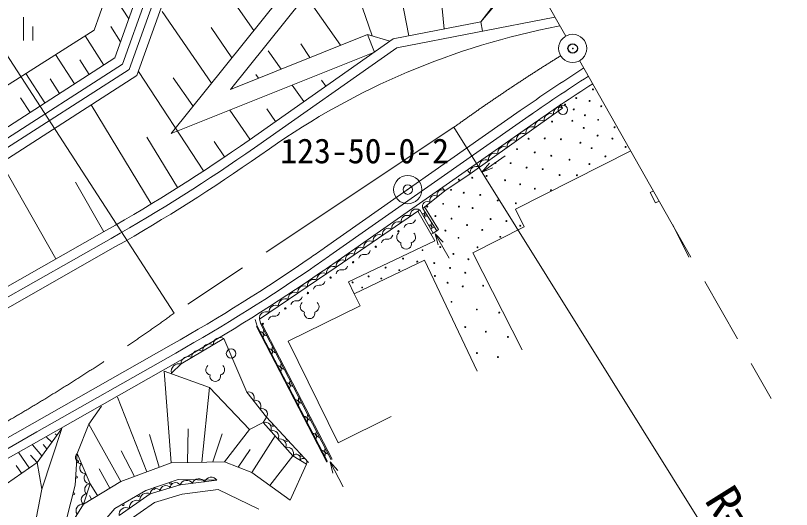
# Model space of a CAD drawing. Units: millimetres, scale not verified. Extents: x 40000 to 680000, y 20000 to 380000.
# Drawn here: x 499018 to 540288, y 267454 to 293708 of the extents above; entities that cross this region are included whole.
import ezdxf
from ezdxf.enums import TextEntityAlignment as Align

# ---------------------------------------------------------------- set-up
doc = ezdxf.new("R2010")
doc.units = ezdxf.units.MM
doc.header["$LTSCALE"] = 1000
doc.header["$PDMODE"] = 32
doc.header["$PDSIZE"] = 500
doc.linetypes.add('CHAIN', pattern=[18.5, 12, -1.5, 3.5, -1.5])
doc.linetypes.add('DASHED', pattern=[7.5, 6, -1.5])
for name, color, linetype, lineweight in [('M-BGD', 7, 'Continuous', 13), ('M-BGD-EXST', 7, 'Continuous', 13), ('M-BMK', 2, 'CHAIN', 13), ('M-BMK-SRVR', 3, 'Continuous', 13), ('M-STR-HTXT', 7, 'Continuous', 13), ('M-STR-STRC', 7, 'Continuous', 13)]:
    doc.layers.add(name, color=color, linetype=linetype, lineweight=lineweight)
doc.layers.add('M-OTRS', color=6, linetype='Continuous')
doc.styles.add('ＭＳ ゴシック', font='')
doc.styles.get('ＭＳ ゴシック').set_extended_font_data('MS Gothic')

msp = doc.modelspace()

# ---------------------------------------------------------------- linework, layer by layer
at = {"layer": 'M-BGD'}
for p, q in [((503193, 292936), (504813, 297456)), ((507302, 287437), (515338, 297471)), ((519929, 292625), (519069, 297072)), ((510459, 289780), (515935, 296618)), ((511692, 292919), (509355, 296254)), ((525794, 296027), (523764, 293366)), ((505046, 293536), (503995, 295173)), ((504299, 291451), (505631, 295166)), ((504713, 291122), (506051, 294857)), ((517981, 292626), (517280, 294699)), ((521821, 292991), (521634, 294892)), ((523764, 293366), (525204, 295077)), ((505060, 290846), (506392, 294563)), ((505473, 290517), (506854, 294370)), ((516310, 292124), (514623, 294531)), ((509441, 290109), (506816, 293930)), ((519306, 291995), (527709, 293620)), ((504605, 292304), (504079, 293123)), ((510527, 291465), (509431, 293072)), ((519106, 292466), (523764, 293366)), ((519106, 292466), (523764, 293366)), ((523764, 293366), (523859, 292875)), ((527969, 293161), (527882, 293144)), ((503193, 292936), (489792, 284421)), ((503715, 291076), (502716, 292633)), ((510459, 289780), (517741, 292697)), ((518113, 291769), (517741, 292697)), ((518932, 292343), (517741, 292697)), ((511437, 287090), (519106, 292466)), ((511437, 287090), (519106, 292466)), ((514680, 291471), (514200, 292203)), ((511724, 286680), (519306, 291995)), ((513140, 290854), (512458, 291827)), ((490623, 282665), (504299, 291451)), ((502151, 290071), (501146, 291635)), ((507302, 287437), (518113, 291769)), ((490893, 282245), (504713, 291122)), ((502933, 290574), (502432, 291354)), ((491120, 281891), (505060, 290846)), ((500579, 289061), (499569, 290633)), ((509019, 285451), (505552, 290737)), ((511937, 290372), (511798, 290582)), ((491390, 281470), (505473, 290517)), ((501365, 289566), (500861, 290350)), ((508457, 288910), (507398, 290401)), ((515527, 289957), (515293, 290270)), ((514348, 289130), (513729, 290013)), ((529428, 289897), (529727, 290064)), ((499789, 288554), (499283, 289342)), ((506234, 283693), (503041, 288955)), ((528118, 288776), (527988, 288990)), ((511486, 287132), (510418, 288686)), ((512837, 288072), (512386, 288751)), ((526526, 288507), (526154, 288247)), ((527637, 288448), (528118, 288776)), ((515741, 280948), (526154, 288247)), ((523199, 285292), (527637, 288448)), ((516005, 280572), (526418, 287870)), ((507635, 284560), (506001, 287234)), ((510134, 286193), (509577, 287005)), ((531737, 286522), (525605, 283415)), ((523828, 285389), (525056, 286250)), ((501162, 280769), (498274, 285861)), ((523828, 285389), (524233, 285856)), ((523828, 285389), (524405, 285610)), ((521854, 284392), (523199, 285292)), ((523046, 285506), (523199, 285292)), ((503708, 282214), (502209, 284856)), ((520683, 283459), (521854, 284392)), ((521712, 284571), (521854, 284392)), ((532944, 284395), (532772, 284308)), ((532772, 284308), (533054, 283744)), ((521523, 282334), (520777, 283534)), ((533057, 283746), (533255, 283846)), ((516074, 280325), (520514, 283372)), ((520415, 283304), (521325, 281740)), ((520514, 283372), (521226, 282149)), ((521421, 282271), (520683, 283459)), ((525605, 283415), (526080, 282479)), ((496457, 278100), (503850, 282294)), ((521523, 282334), (521421, 282271)), ((526080, 282479), (523339, 281090)), ((534826, 280869), (533970, 282586)), ((521122, 282089), (521226, 282149)), ((521226, 282149), (521421, 282271)), ((521331, 282111), (521763, 281669)), ((521331, 282111), (521504, 281518)), ((521331, 282111), (522088, 280817)), ((496704, 277665), (504097, 281859)), ((516734, 279558), (521325, 281740)), ((523340, 281088), (525966, 275934)), ((520776, 280697), (517037, 278920)), ((523579, 274800), (520776, 280697)), ((511996, 277569), (516074, 280325)), ((516734, 279558), (517037, 278921)), ((517037, 278920), (517343, 278277)), ((513528, 276408), (517343, 278277)), ((511771, 277554), (511876, 277195)), ((511996, 277569), (512071, 277297)), ((511832, 277172), (511876, 277195)), ((511832, 277172), (515568, 269974)), ((511876, 277195), (515613, 269997)), ((512071, 277297), (512116, 277320)), ((512071, 277297), (515808, 270098)), ((512116, 277320), (515852, 270121)), ((510105, 276540), (507826, 275192)), ((513528, 276408), (516176, 271002)), ((500158, 271576), (507551, 275771)), ((500385, 271177), (507778, 275371)), ((507826, 275192), (507310, 274692)), ((506924, 274811), (507293, 269941)), ((508932, 269970), (509333, 273946)), ((511314, 273694), (512374, 272360)), ((506005, 269462), (504449, 273424)), ((516176, 271002), (519005, 272388)), ((504628, 268949), (502918, 271981)), ((512196, 272077), (512374, 272360)), ((512196, 272077), (513772, 270299)), ((514596, 269947), (512374, 272360)), ((497705, 270184), (500158, 271576)), ((500161, 269952), (501479, 271765)), ((508165, 269957), (508193, 271738)), ((511459, 271704), (510137, 269991)), ((497932, 269784), (500385, 271177)), ((500952, 271040), (500666, 271305)), ((501215, 271402), (501126, 271467)), ((506149, 271444), (506660, 269706)), ((510010, 271471), (509511, 269980)), ((511595, 269414), (512824, 271368)), ((500425, 270314), (499927, 270886)), ((500483, 270904), (500688, 270677)), ((499752, 269668), (499194, 270473)), ((499813, 270348), (500161, 269952)), ((502306, 270427), (502192, 268752)), ((502306, 270427), (502992, 268817)), ((505338, 269214), (504630, 270566)), ((510855, 269707), (511496, 270643)), ((500161, 269952), (500421, 268537)), ((504628, 268949), (507293, 269941)), ((507293, 269941), (510137, 269991)), ((510137, 269991), (511595, 269414)), ((513772, 270299), (512546, 268727)), ((514492, 269859), (513772, 270299)), ((515746, 269986), (515889, 269384)), ((515746, 269986), (516436, 268654)), ((515746, 269986), (516155, 269522)), ((499057, 269794), (499342, 269384)), ((503463, 269623), (504040, 268593)), ((514492, 269859), (513624, 267948)), ((511595, 269414), (513624, 267948)), ((501725, 266937), (502192, 268752)), ((502633, 267741), (504628, 268949)), ((502633, 267741), (502992, 268817)), ((502992, 268817), (503375, 268190)), ((505950, 268469), (507667, 269039)), ((506185, 268289), (507774, 268758)), ((509730, 269013), (507667, 269039)), ((507774, 268758), (509730, 269013)), ((500421, 268537), (499680, 264810)), ((504304, 267510), (505950, 268469)), ((504523, 267128), (506185, 268289)), ((503057, 267998), (502951, 268194)), ((501267, 265571), (502633, 267741)), ((501989, 264816), (504304, 267510))]:
    msp.add_line(p, q, dxfattribs=at)
at = {"layer": 'M-BGD', "linetype": 'DASHED'}
for p, q in [((510105, 276540), (511314, 273694)), ((509333, 273946), (506924, 274811)), ((511459, 271704), (509333, 273946)), ((503596, 272953), (502918, 271981)), ((502306, 270427), (502918, 271981)), ((511459, 271704), (512196, 272077)), ((501479, 271765), (500421, 268537)), ((509794, 268517), (511963, 267471))]:
    msp.add_line(p, q, dxfattribs=at)
at = {"layer": 'M-BGD'}
msp.add_lwpolyline([(500161, 269952), (497704, 268247), (495837, 266919)], dxfattribs=at)
at = {"layer": 'M-BGD', "linetype": 'DASHED'}
msp.add_lwpolyline([(499755, 256397), (501911, 262230), (503333, 264526), (504883, 266769), (506405, 267832), (507878, 268268), (509794, 268517)], dxfattribs=at)
at = {"layer": 'M-BGD'}
for centre, radius in [((529730, 289780), 25), ((528843, 289322), 25), ((528248, 288979), 25), ((529549, 289166), 25), ((530173, 288884), 25), ((528706, 288715), 25), ((527556, 288068), 25), ((528633, 288117), 25), ((529306, 288409), 25), ((530007, 288163), 25), ((529238, 287736), 25), ((530884, 287768), 25), ((529977, 287327), 25), ((526307, 287163), 25), ((527163, 287178), 25), ((528024, 287130), 25), ((529062, 286950), 25), ((530762, 287170), 25), ((525697, 286604), 25), ((526630, 286435), 25), ((529654, 286658), 25), ((531466, 286721), 25), ((527513, 286257), 25), ((528482, 286044), 25), ((530391, 286220), 25), ((524541, 285875), 25), ((525349, 285861), 25), ((526203, 285622), 25), ((529542, 285813), 25), ((524076, 285182), 25), ((527062, 285541), 25), ((527958, 285229), 25), ((528876, 285215), 25), ((522598, 284986), 25), ((523310, 285089), 25), ((525055, 284953), 25), ((525860, 284741), 25), ((522186, 284443), 25), ((526638, 284501), 25), ((527492, 284427), 25), ((522857, 284287), 25), ((523735, 284170), 25), ((520915, 283554), 25), ((521764, 283700), 25), ((522601, 283556), 25), ((524664, 283877), 25), ((525629, 283727), 25), ((523329, 283471), 25), ((521350, 283048), 25), ((522205, 282915), 25), ((524287, 282887), 25), ((525127, 282783), 25), ((521880, 282278), 25), ((523038, 282571), 25), ((523845, 282310), 25), ((525867, 282532), 25), ((519381, 282236), 37.5), ((522578, 281891), 25), ((524803, 281945), 25), ((518178, 281417), 37.5), ((520663, 281236), 25), ((521611, 281404), 25), ((522307, 281040), 25), ((523588, 281394), 25), ((519632, 280792), 25), ((520382, 280627), 25), ((523107, 280751), 25), ((516976, 280598), 37.5), ((518700, 280308), 25), ((521292, 280549), 25), ((522132, 280296), 25), ((515773, 279779), 37.5), ((517798, 279843), 25), ((519431, 280174), 25), ((521327, 279868), 25), ((522940, 280036), 25), ((516949, 279520), 25), ((518474, 279731), 25), ((521999, 279503), 25), ((514570, 278959), 37.5), ((517455, 279252), 25), ((522801, 279313), 25), ((523892, 279344), 25), ((513367, 278140), 37.5), ((522205, 278491), 25), ((523555, 278084), 25), ((524750, 277919), 25), ((512165, 277321), 37.5), ((522938, 277152), 25), ((524034, 276903), 25), ((525209, 276626), 25), ((523560, 275771), 25), ((524673, 275556), 25), ((512708, 271924), 50), ((513448, 271120), 50), ((514189, 270315), 50), ((502327, 270005), 50), ((502270, 269168), 50), ((507254, 268849), 50), ((502124, 268286), 50), ((506395, 268564), 50), ((505563, 268186), 50), ((504741, 267707), 50)]:
    msp.add_circle(centre, radius, dxfattribs=at)
for centre, radius, start, end in [((582546, 207792), 98250, 122.68529, 125.02711), ((582546, 207792), 97790, 122.69997, 125.02711), ((527465, 288167), 329, 58.4843, 192.345), ((527941, 288519), 312, 55.3205, 193.3162), ((526972, 287817), 329, 58.4836, 192.3466), ((526479, 287466), 329, 58.4841, 192.3461), ((525986, 287115), 329, 58.4838, 192.3455), ((457341, 364269), 94250, 299.56893, 305.02711), ((525493, 286765), 329, 58.4853, 192.3449), ((457341, 364269), 94750, 299.56893, 305.02711), ((524999, 286414), 329, 58.4841, 192.3461), ((524013, 285713), 329, 58.4841, 192.3451), ((524506, 286063), 329, 58.4836, 192.3466), ((523520, 285362), 329, 58.4854, 192.3448), ((521694, 284193), 256, 51.1176, 205.9291), ((521303, 283882), 256, 51.1176, 205.9303), ((520913, 283571), 256, 51.1176, 205.9291), ((520338, 283100), 324, 56.937, 191.9799), ((520694, 283067), 118, 299.1689, 121.2212), ((520864, 283160), 117, 120.2004, 303.5113), ((519351, 282423), 324, 56.9356, 191.9813), ((519844, 282762), 324, 56.9356, 191.9813), ((520030, 282900), 258, 259.4485, 349.075), ((518857, 282085), 324, 56.9358, 191.9802), ((519935, 282392), 258, 79.4508, 169.0728), ((521050, 282456), 118, 299.1653, 121.2247), ((521233, 282566), 117, 120.2002, 303.509), ((518364, 281746), 324, 56.9369, 191.98), ((518827, 282081), 258, 259.4479, 349.0756), ((517871, 281408), 324, 56.9369, 191.98), ((518732, 281573), 258, 79.4501, 169.0751), ((516884, 280730), 324, 56.9369, 191.98), ((517377, 281069), 324, 56.9369, 191.98), ((517624, 281261), 258, 259.4503, 349.0749), ((457341, 364269), 101750, 304.54158, 305.02711), ((516390, 280392), 324, 56.936, 191.9808), ((517530, 280754), 258, 79.4485, 169.075), ((457341, 364269), 101750, 299.56893, 304.54158), ((457341, 364269), 102210, 304.54158, 305.02711), ((515895, 280039), 336, 57.9886, 190.1147), ((516422, 280442), 258, 259.4503, 349.0749), ((457341, 364269), 102210, 299.56893, 304.54158), ((515385, 279695), 337, 57.9901, 190.1141), ((516327, 279935), 258, 79.4485, 169.075), ((514876, 279350), 336, 57.9884, 190.1158), ((515219, 279623), 258, 259.4512, 349.0723), ((513856, 278661), 336, 57.9884, 190.1158), ((514366, 279006), 337, 57.989, 190.1143), ((515124, 279115), 258, 79.4508, 169.0728), ((513347, 278317), 337, 57.989, 190.1143), ((514016, 278803), 258, 259.4479, 349.0756), ((512837, 277972), 336, 57.9897, 190.1145), ((513922, 278296), 258, 79.4503, 169.0749), ((512327, 277628), 336, 57.9888, 190.1154), ((512813, 277984), 258, 259.4479, 349.0756), ((512719, 277477), 258, 79.4501, 169.0751), ((512387, 276889), 193, 146.1941, 268.6739), ((509908, 276222), 374, 58.313, 182.9055), ((512027, 276703), 193, 326.1941, 88.6739), ((509339, 275885), 374, 58.3119, 182.9057), ((512854, 275990), 193, 146.1941, 268.6739), ((508769, 275548), 374, 58.313, 182.9055), ((512494, 275803), 193, 326.1941, 88.6739), ((508200, 275211), 374, 58.3115, 182.9061), ((507723, 274782), 422, 75.8089, 192.2686), ((512961, 274903), 193, 326.1941, 88.6739), ((513321, 275090), 193, 146.1941, 268.6739), ((513429, 274003), 193, 326.1937, 88.6725), ((513788, 274190), 193, 146.1964, 268.6715), ((511411, 273408), 302, 328.1707, 108.7835), ((511765, 272964), 302, 328.1702, 108.7842), ((513896, 273104), 193, 326.1965, 88.6715), ((514255, 273290), 193, 146.1964, 268.6715), ((512118, 272519), 302, 328.1705, 108.7837), ((514363, 272204), 193, 326.1965, 88.6715), ((514723, 272391), 193, 146.1944, 268.6719), ((512303, 271775), 320, 333.6546, 109.474), ((512697, 271330), 321, 333.6548, 109.4736), ((515190, 271491), 193, 146.1944, 268.6719), ((513091, 270886), 321, 333.6548, 109.4736), ((514830, 271304), 193, 326.1965, 88.6715), ((513485, 270442), 320, 333.6544, 109.4742), ((502524, 270203), 313, 134.2405, 271.9698), ((513946, 270180), 211, 331.6168, 145.5154), ((515297, 270404), 193, 326.1939, 88.674), ((515657, 270591), 193, 146.1939, 268.674), ((514306, 269960), 211, 331.6168, 145.5154), ((502753, 269666), 313, 134.2405, 271.9698), ((502982, 269130), 313, 134.2399, 271.9703), ((508774, 268717), 370, 34.7607, 160.0569), ((509426, 268802), 370, 34.7603, 160.0581), ((502998, 268516), 301, 91.1378, 231.9303), ((507006, 268437), 291, 34.6379, 178.2945), ((507535, 268593), 291, 34.6389, 178.2927), ((508122, 268632), 370, 34.7603, 160.0581), ((502819, 267978), 301, 91.1366, 231.9307), ((506015, 267943), 386, 63.7018, 186.1462), ((506476, 268280), 291, 34.6385, 178.2929), ((505460, 267556), 386, 63.7018, 186.1462), ((502595, 267387), 357, 83.8865, 211.7324), ((504906, 267169), 386, 63.7008, 186.1464)]:
    msp.add_arc(centre, radius, start, end, dxfattribs=at)
at = {"layer": 'M-BGD-EXST'}
for p, q in [((499444, 293628), (499444, 292378)), ((499944, 293128), (499944, 292378))]:
    msp.add_line(p, q, dxfattribs=at)
for centre in [(528133, 288697), (510480, 275742)]:
    msp.add_circle(centre, 250, dxfattribs=at)
for centre, radius, start, end in [((519582, 281921), 288, 130.6013, 257.4712), ((520007, 281921), 288, 282.5288, 49.3987), ((519794, 281572), 283, 166.3144, 13.6855), ((514449, 278231), 288, 130.6013, 257.4712), ((514874, 278231), 288, 282.5288, 49.3987), ((514661, 277882), 283, 166.3144, 13.6855), ((509428, 274884), 288, 130.6013, 257.4712), ((509853, 274884), 288, 282.5288, 49.3987), ((509641, 274536), 283, 166.3144, 13.6855)]:
    msp.add_arc(centre, radius, start, end, dxfattribs=at)
at = {"layer": 'M-BMK'}
for p, q in [((528280, 292613), (510536, 323855)), ((529021, 291309), (539204, 273361)), ((522338, 287769), (507460, 277891))]:
    msp.add_line(p, q, dxfattribs=at)
for centre, radius, start, end in [((578174, 210528), 95310, 121.75654, 125.8623), ((444754, 365006), 107337, 296.91765, 305.74656)]:
    msp.add_arc(centre, radius, start, end, dxfattribs=at)
at = {"layer": 'M-BMK-SRVR'}
for centre in [(528651, 291961), (519879, 284454)]:
    msp.add_circle(centre, 750, dxfattribs=at)
for p in [(528651, 291961), (519879, 284454)]:
    msp.add_point(p, dxfattribs=at)
at = {"layer": 'M-OTRS'}
msp.add_point((528651, 291961), dxfattribs=at)
msp.add_point((528651, 291961), dxfattribs=at)
at = {"layer": 'M-STR-HTXT'}
for p, q in [((507460, 277891), (490954, 303325)), ((522338, 287769), (538532, 261831))]:
    msp.add_line(p, q, dxfattribs=at)
at = {"layer": 'M-STR-STRC'}
for p, q in [((526238, 288916), (525867, 288656)), ((515454, 281358), (525867, 288656)), ((512011, 286271), (512519, 286627)), ((496950, 277230), (504344, 281424)), ((499912, 272011), (507304, 276206)), ((497458, 270619), (499912, 272011))]:
    msp.add_line(p, q, dxfattribs=at)
for centre, radius, start, end in [((535477, 253872), 40000, 100.9454, 125.0271), ((582546, 207792), 98750, 122.6695, 125.02711), ((457341, 364269), 95250, 299.56893, 305.02711), ((457341, 364269), 101250, 304.54158, 305.02711), ((457341, 364269), 101250, 299.56893, 304.54158)]:
    msp.add_arc(centre, radius, start, end, dxfattribs=at)

# ---------------------------------------------------------------- texts
at = {"layer": 'M-BMK-SRVR', "style": 'ＭＳ ゴシック'}
msp.add_text('123-50-0-2', height=1320, dxfattribs=at).set_placement((517589, 285457), align=Align.BOTTOM_CENTER)
at = {"layer": 'M-STR-HTXT', "style": 'ＭＳ ゴシック'}
msp.add_text('R=120', height=1833, rotation=301.978, dxfattribs=at).set_placement((535160, 267654), align=Align.BOTTOM_LEFT)

doc.saveas('drawing.dxf')
